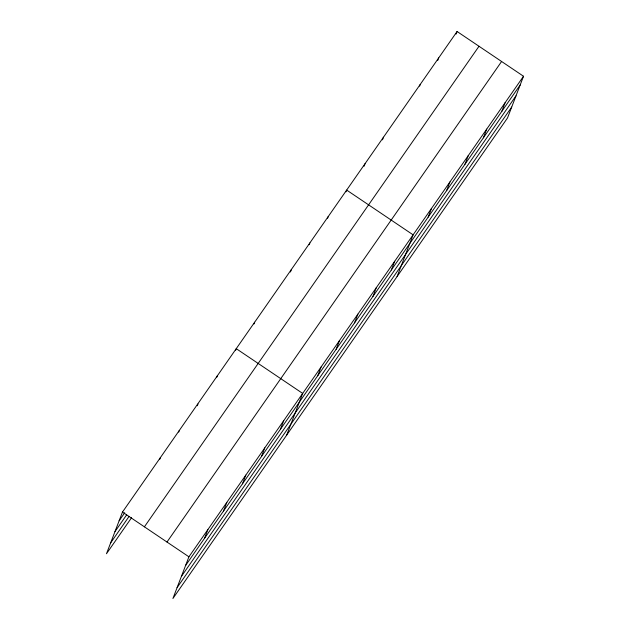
<?xml version="1.0" encoding="UTF-8"?>
<svg xmlns="http://www.w3.org/2000/svg" width="630" height="630" viewBox="0 0 630 630"><rect width="100%" height="100%" fill="white"/><g stroke="black" fill="none" stroke-linecap="round" stroke-linejoin="round"><path stroke-width="0.94" d="M523.522 76.254L188.921 556.81L172.919 598.5L507.52 117.944L523.522 76.254L457.081 31.5L122.48 512.056L106.478 553.746L131.576 517.702M159.737 459.333L160.406 457.593M178.699 432.101L179.369 430.361M197.324 405.744L197.993 404.003M216.618 377.638L217.287 375.897M235.581 350.406L236.25 348.666L302.683 393.419L286.682 435.109M253.977 323.977L254.646 322.237M290.454 271.987L291.454 269.372M309.188 244.684L309.858 242.944M204.537 538.296L207.884 529.578M327.592 218.256L328.261 216.515M345.996 191.827L346.665 190.079L413.107 234.84L397.097 276.531M223.493 511.064L226.847 502.346M364.061 166.265L365.069 163.65M242.456 483.832L245.802 475.115M382.465 139.836L383.473 137.222M261.418 456.6L264.765 447.883M280.382 429.369L283.728 420.651M419.604 86.105L420.273 84.357M437.677 60.543L438.677 57.928M317.74 375.708L321.087 366.991M456.081 34.114L457.081 31.5M336.144 349.28L339.491 340.562M354.548 322.851L357.895 314.126M372.952 296.415L376.299 287.697M391.356 269.986L394.703 261.269M428.156 217.13L431.503 208.404M446.56 190.693L449.907 181.976M464.964 164.265L468.31 155.547M483.367 137.836L486.714 129.119M501.771 111.408L505.118 102.682M119.133 520.774L124.716 512.765M114.959 531.657L126.669 514.836M110.66 542.863L129.055 516.435M144.412 526.822L479.005 46.266M166.997 542.036L501.598 61.488M185.574 565.527L520.175 84.971M181.401 576.411L515.994 95.855M177.093 587.617L511.694 107.069M122.48 512.056L188.921 556.81"/></g></svg>
